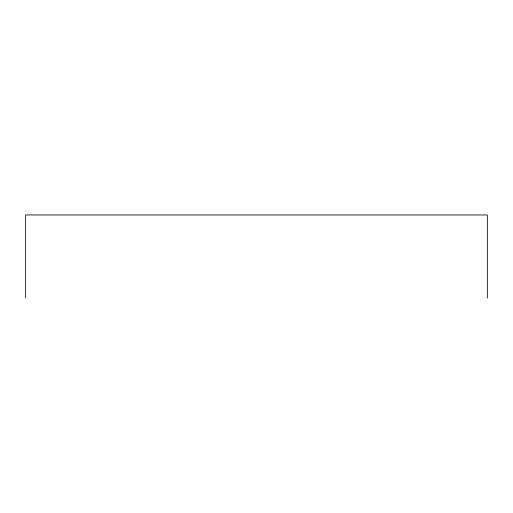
<?xml version="1.0" encoding="UTF-8"?>
<svg xmlns="http://www.w3.org/2000/svg" width="513" height="513" viewBox="0 0 513 513"><rect width="100%" height="100%" fill="white"/><g stroke="black" fill="none" stroke-linecap="round" stroke-linejoin="round"><path stroke-width="0.77" d="M487.35 298.04L487.35 214.96L25.65 214.96L25.65 298.04"/></g></svg>
